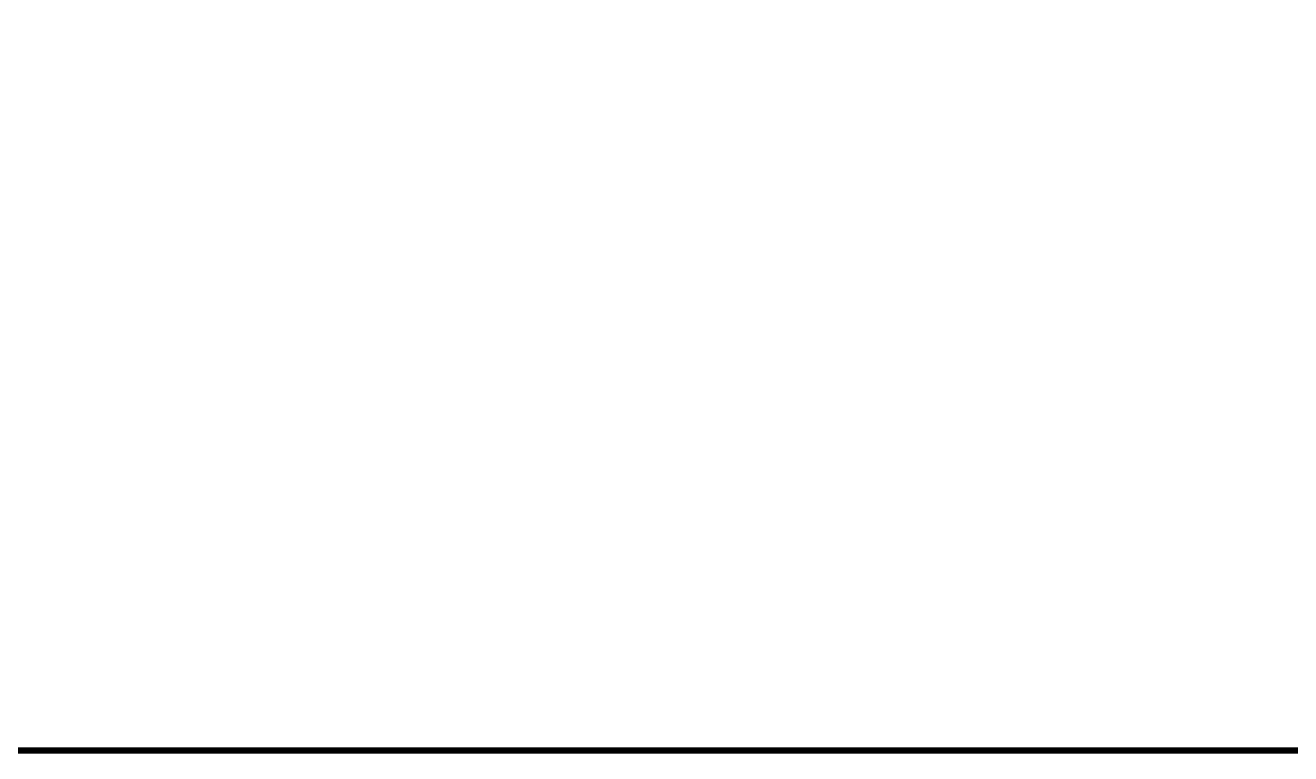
# Model space of a CAD drawing. Header units: feet. Extents: x 818823 to 828518, y 1577598 to 1585637.
# Drawn here: x 820827 to 822433, y 1577598 to 1578523 of the extents above; entities that cross this region are included whole.
import ezdxf

# ---------------------------------------------------------------- set-up
doc = ezdxf.new("R2010")
doc.units = ezdxf.units.FT
doc.header["$LTSCALE"] = 15
doc.header["$MEASUREMENT"] = 0
doc.layers.add('TANKS-STREAM', color=4, linetype='Continuous')
doc.layers.add('VILLAGE STONES', color=240, linetype='Continuous')

msp = doc.modelspace()

# ---------------------------------------------------------------- linework, layer by layer
at = {"layer": 'TANKS-STREAM', "lineweight": -2}
msp.add_spline([(822401.3, 1579336.9), (822416.8, 1579330), (822426.1, 1579320.5), (822456.7, 1579316.6), (822464.4, 1579312.7), (822475.2, 1579306.1), (822497.8, 1579293.6), (822511, 1579280.8), (822531.1, 1579266.8), (822535.2, 1579256.2), (822542.4, 1579243.8), (822546.2, 1579236.7), (822550.5, 1579228.7), (822556.1, 1579223.6), (822559.6, 1579220.6), (822565.9, 1579211.2), (822567, 1579201.7), (822568.1, 1579194.7), (822569.7, 1579174.5), (822570.7, 1579160), (822568.8, 1579146.2), (822567, 1579137.4), (822568.6, 1579121.5), (822570.9, 1579111.8), (822570.1, 1579098), (822570.1, 1579093.3), (822569, 1579074.8), (822571, 1579063.3), (822572.6, 1579048.9), (822576.5, 1579032.7), (822581.5, 1579025), (822590, 1579020.5), (822595.5, 1579016), (822601.3, 1579008), (822606, 1578992.2), (822616.1, 1578983.3), (822621.3, 1578975.9), (822627.7, 1578967), (822634.2, 1578960.2), (822638.5, 1578951.1), (822654.7, 1578925.8), (822665.5, 1578912.2), (822675.8, 1578905.9), (822684.8, 1578897.2), (822692.3, 1578890.1), (822696.4, 1578884.6), (822702.3, 1578874.4), (822705.1, 1578868.4), (822712.8, 1578860.8), (822730.1, 1578842.1), (822742.2, 1578832.3), (822753.5, 1578820.8), (822759.2, 1578813.2), (822770, 1578807.6), (822778.8, 1578802.9), (822786.8, 1578792.1), (822797.7, 1578787.1), (822810.9, 1578783.9), (822822.1, 1578781.7), (822834.3, 1578783.9), (822863.9, 1578778.9), (822874.5, 1578778.5), (822884.1, 1578773.8), (822890, 1578767), (822895.9, 1578759.9), (822900.6, 1578745.4), (822904.3, 1578730.8), (822908.1, 1578720.1), (822911.1, 1578708.9), (822913.1, 1578698), (822914.8, 1578688.1), (822919.4, 1578680), (822921.4, 1578672.2), (822922.1, 1578657.7), (822926.9, 1578643.6), (822929.1, 1578630.3), (822931.6, 1578618.6), (822931.3, 1578613.7), (822931.7, 1578606.1), (822935, 1578598.3), (822936.8, 1578592.6), (822938, 1578581.2), (822940.5, 1578574.1), (822945.6, 1578565.8), (822951.8, 1578557.8), (822960.7, 1578537.9), (822966.6, 1578529.6), (822973.3, 1578524.6), (822988, 1578512.7), (823003, 1578505.6), (823024.5, 1578498.9), (823036.1, 1578489.1), (823050.9, 1578472.9), (823058.1, 1578461.4), (823061.4, 1578455.7), (823077.4, 1578446.4), (823086.4, 1578435.4), (823094.2, 1578428.3), (823105.6, 1578424.3), (823121.4, 1578424.4), (823138.3, 1578419.9), (823153.1, 1578418.7), (823178.3, 1578413.7), (823194.8, 1578407.1), (823247, 1578405.5), (823255.3, 1578404.1), (823270, 1578400), (823292.5, 1578405.5), (823303.4, 1578408.3), (823314.4, 1578413.6), (823327.2, 1578422.1), (823337.5, 1578437.3), (823348.6, 1578454.1), (823377.1, 1578448.8), (823385.4, 1578440.2), (823389.9, 1578424.6), (823391.9, 1578412.1), (823396.1, 1578398.5), (823399.4, 1578389.9), (823402.5, 1578382.1), (823406.8, 1578373), (823409.4, 1578368), (823412.1, 1578360.4), (823417.5, 1578349.2), (823418.6, 1578338.2), (823422.9, 1578332.4), (823429.6, 1578319.6), (823434.7, 1578310.8), (823440, 1578301.1), (823444.4, 1578290.4), (823452.3, 1578281), (823455.1, 1578270.6), (823459.4, 1578258.4), (823468.7, 1578250.5), (823481, 1578232.2), (823484.8, 1578223.3), (823490.7, 1578210), (823494.7, 1578201.4), (823498.3, 1578195.1), (823498.5, 1578186.8), (823505.7, 1578152.2), (823511, 1578138.1), (823513, 1578126.7), (823515.7, 1578115), (823516.4, 1578103), (823520.7, 1578091.5), (823524.5, 1578084.2), (823527.3, 1578075.4), (823535.5, 1578055.1), (823541.6, 1578046), (823547.2, 1578035.5), (823554.4, 1578027.1), (823563.7, 1578021.6), (823572.8, 1578014), (823581.5, 1578007.4), (823592.6, 1578001.6), (823604, 1577992.9), (823611.5, 1577984.2), (823619.2, 1577979), (823629.1, 1577975.7), (823641.3, 1577973.3)], degree=3, dxfattribs=at)
at = {"layer": 'VILLAGE STONES', "color": 5, "const_width": 8}
msp.add_lwpolyline([(818827.5, 1585632.5), (828363.9, 1585632.5), (828363.9, 1577602.3), (818827.5, 1577602.3)], close=True, dxfattribs=at)

doc.saveas('drawing.dxf')
